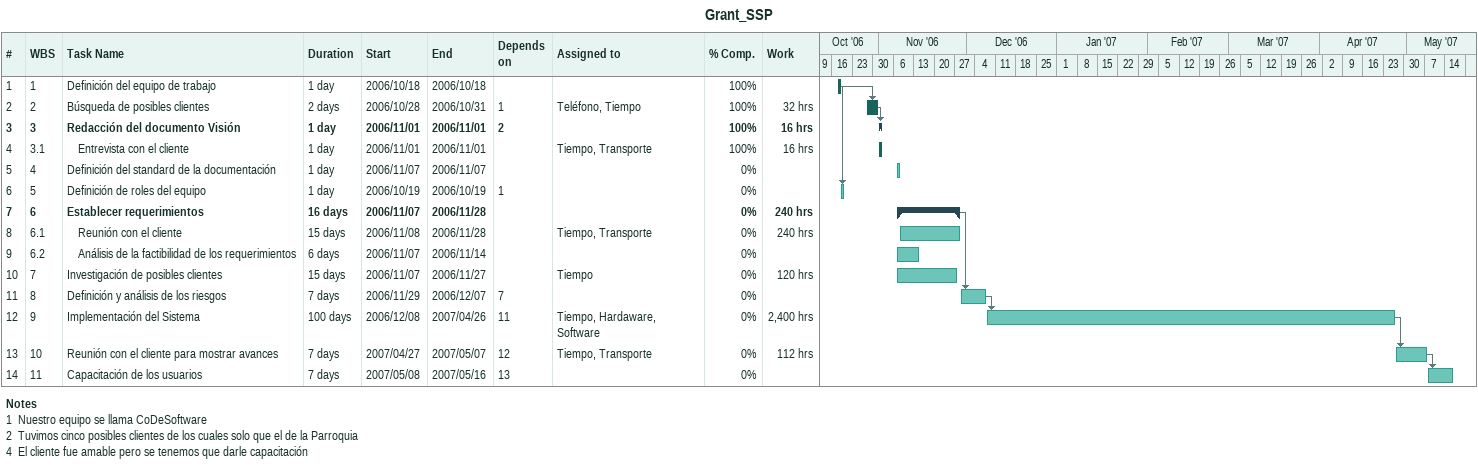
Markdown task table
Grant_SSP

| ID | WBS | Task | Duration | Start | Finish | Predecessors | Resources | % complete | Work (h) |
|---|---|---|---|---|---|---|---|---|---|
| 1 | 1 | Definición del equipo de trabajo | 1d | 2006-10-18 | 2006-10-18 |  |  | 100 |  |
| 2 | 2 | Búsqueda de posibles clientes | 2d | 2006-10-28 | 2006-10-31 | 1 | Teléfono, Tiempo | 100 | 32 |
| 3 | 3 | **Redacción del documento Visión** | 1d | 2006-11-01 | 2006-11-01 | 2 |  | 100 | 16 |
| 4 | 3.1 | Entrevista con el cliente | 1d | 2006-11-01 | 2006-11-01 |  | Tiempo, Transporte | 100 | 16 |
| 5 | 4 | Definición del standard de la documentación | 1d | 2006-11-07 | 2006-11-07 |  |  | 0 |  |
| 6 | 5 | Definición de roles del equipo | 1d | 2006-10-19 | 2006-10-19 | 1 |  | 0 |  |
| 7 | 6 | **Establecer requerimientos** | 16d | 2006-11-07 | 2006-11-28 |  |  | 0 | 240 |
| 8 | 6.1 | Reunión con el cliente | 15d | 2006-11-08 | 2006-11-28 |  | Tiempo, Transporte | 0 | 240 |
| 9 | 6.2 | Análisis de la factibilidad de los requerimientos | 6d | 2006-11-07 | 2006-11-14 |  |  | 0 |  |
| 10 | 7 | Investigación de posibles clientes | 15d | 2006-11-07 | 2006-11-27 |  | Tiempo | 0 | 120 |
| 11 | 8 | Definición y análisis de los riesgos | 7d | 2006-11-29 | 2006-12-07 | 7 |  | 0 |  |
| 12 | 9 | Implementación del Sistema | 100d | 2006-12-08 | 2007-04-26 | 11 | Tiempo, Hardaware, Software | 0 | 2400 |
| 13 | 10 | Reunión con el cliente para mostrar avances | 7d | 2007-04-27 | 2007-05-07 | 12 | Tiempo, Transporte | 0 | 112 |
| 14 | 11 | Capacitación de los usuarios | 7d | 2007-05-08 | 2007-05-16 | 13 |  | 0 |  |

Notes
- 1: Nuestro equipo se llama CoDeSoftware
- 2: Tuvimos cinco posibles clientes de los cuales solo que el de la Parroquia
- 4: El cliente fue amable pero se tenemos que darle capacitación
